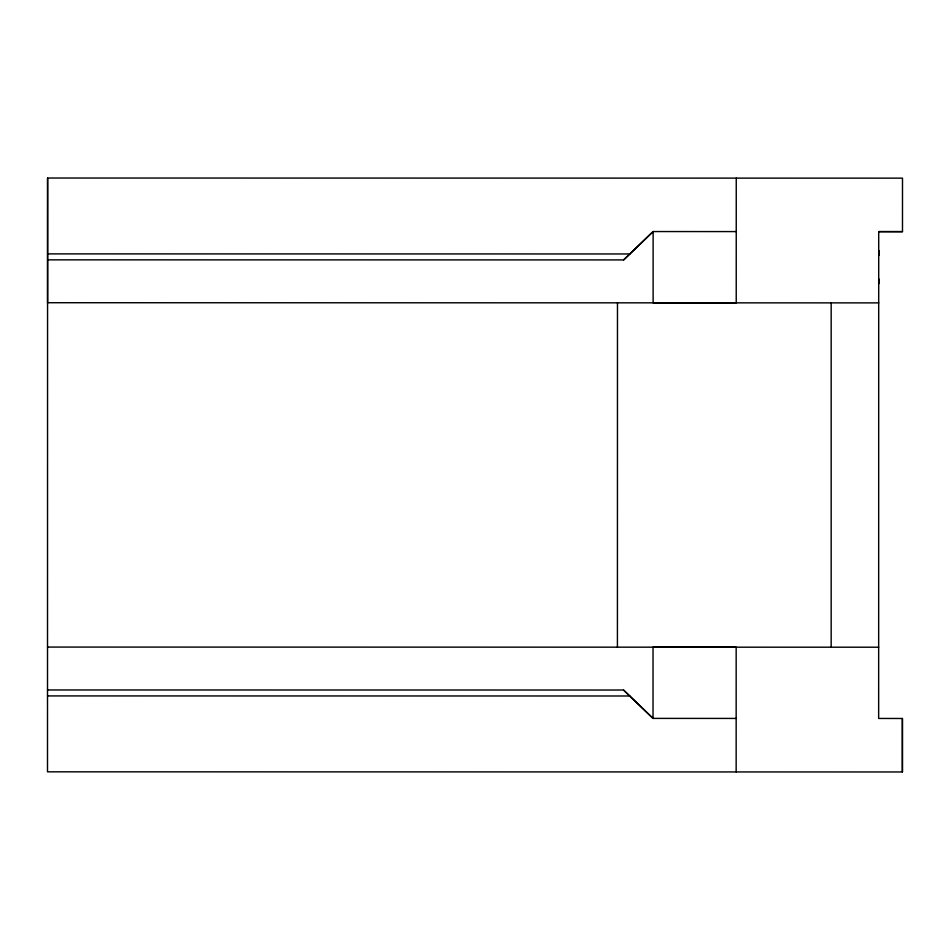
<?xml version="1.0" encoding="UTF-8"?>
<svg xmlns="http://www.w3.org/2000/svg" width="950" height="950" viewBox="0 0 950 950"><rect width="100%" height="100%" fill="white"/><g stroke="black" fill="none" stroke-linecap="round" stroke-linejoin="round"><path stroke-width="1.43" d="M47.583 178.113L47.5 771.828L902.393 771.97L902.405 718.485L878.655 718.449L878.714 231.61L902.488 231.634L902.5 178.149L47.619 178.03L47.595 302.717L878.726 302.884M617.417 647.176L617.476 302.812M736.155 771.911L736.167 647.199L653.03 647.14L653.03 718.39L736.167 718.426M736.25 178.101L736.226 302.86L653.125 302.801L653.125 231.551L736.238 231.586M623.651 259.92L653.125 231.551L623.651 259.92L47.607 259.849M878.738 231.634L902.488 231.646M47.607 253.888L629.838 253.959M47.512 647.069L878.667 647.211M47.512 689.961L623.544 690.033L653.03 718.39L623.544 690.033M47.512 695.922L629.743 695.994M902.405 718.473L902.417 771.958M831.167 302.848L831.167 647.199M878.714 279.015L878.703 283.884L878.703 279.015M878.714 252.866L878.714 255.502L878.714 250.634L878.714 252.866"/></g></svg>
